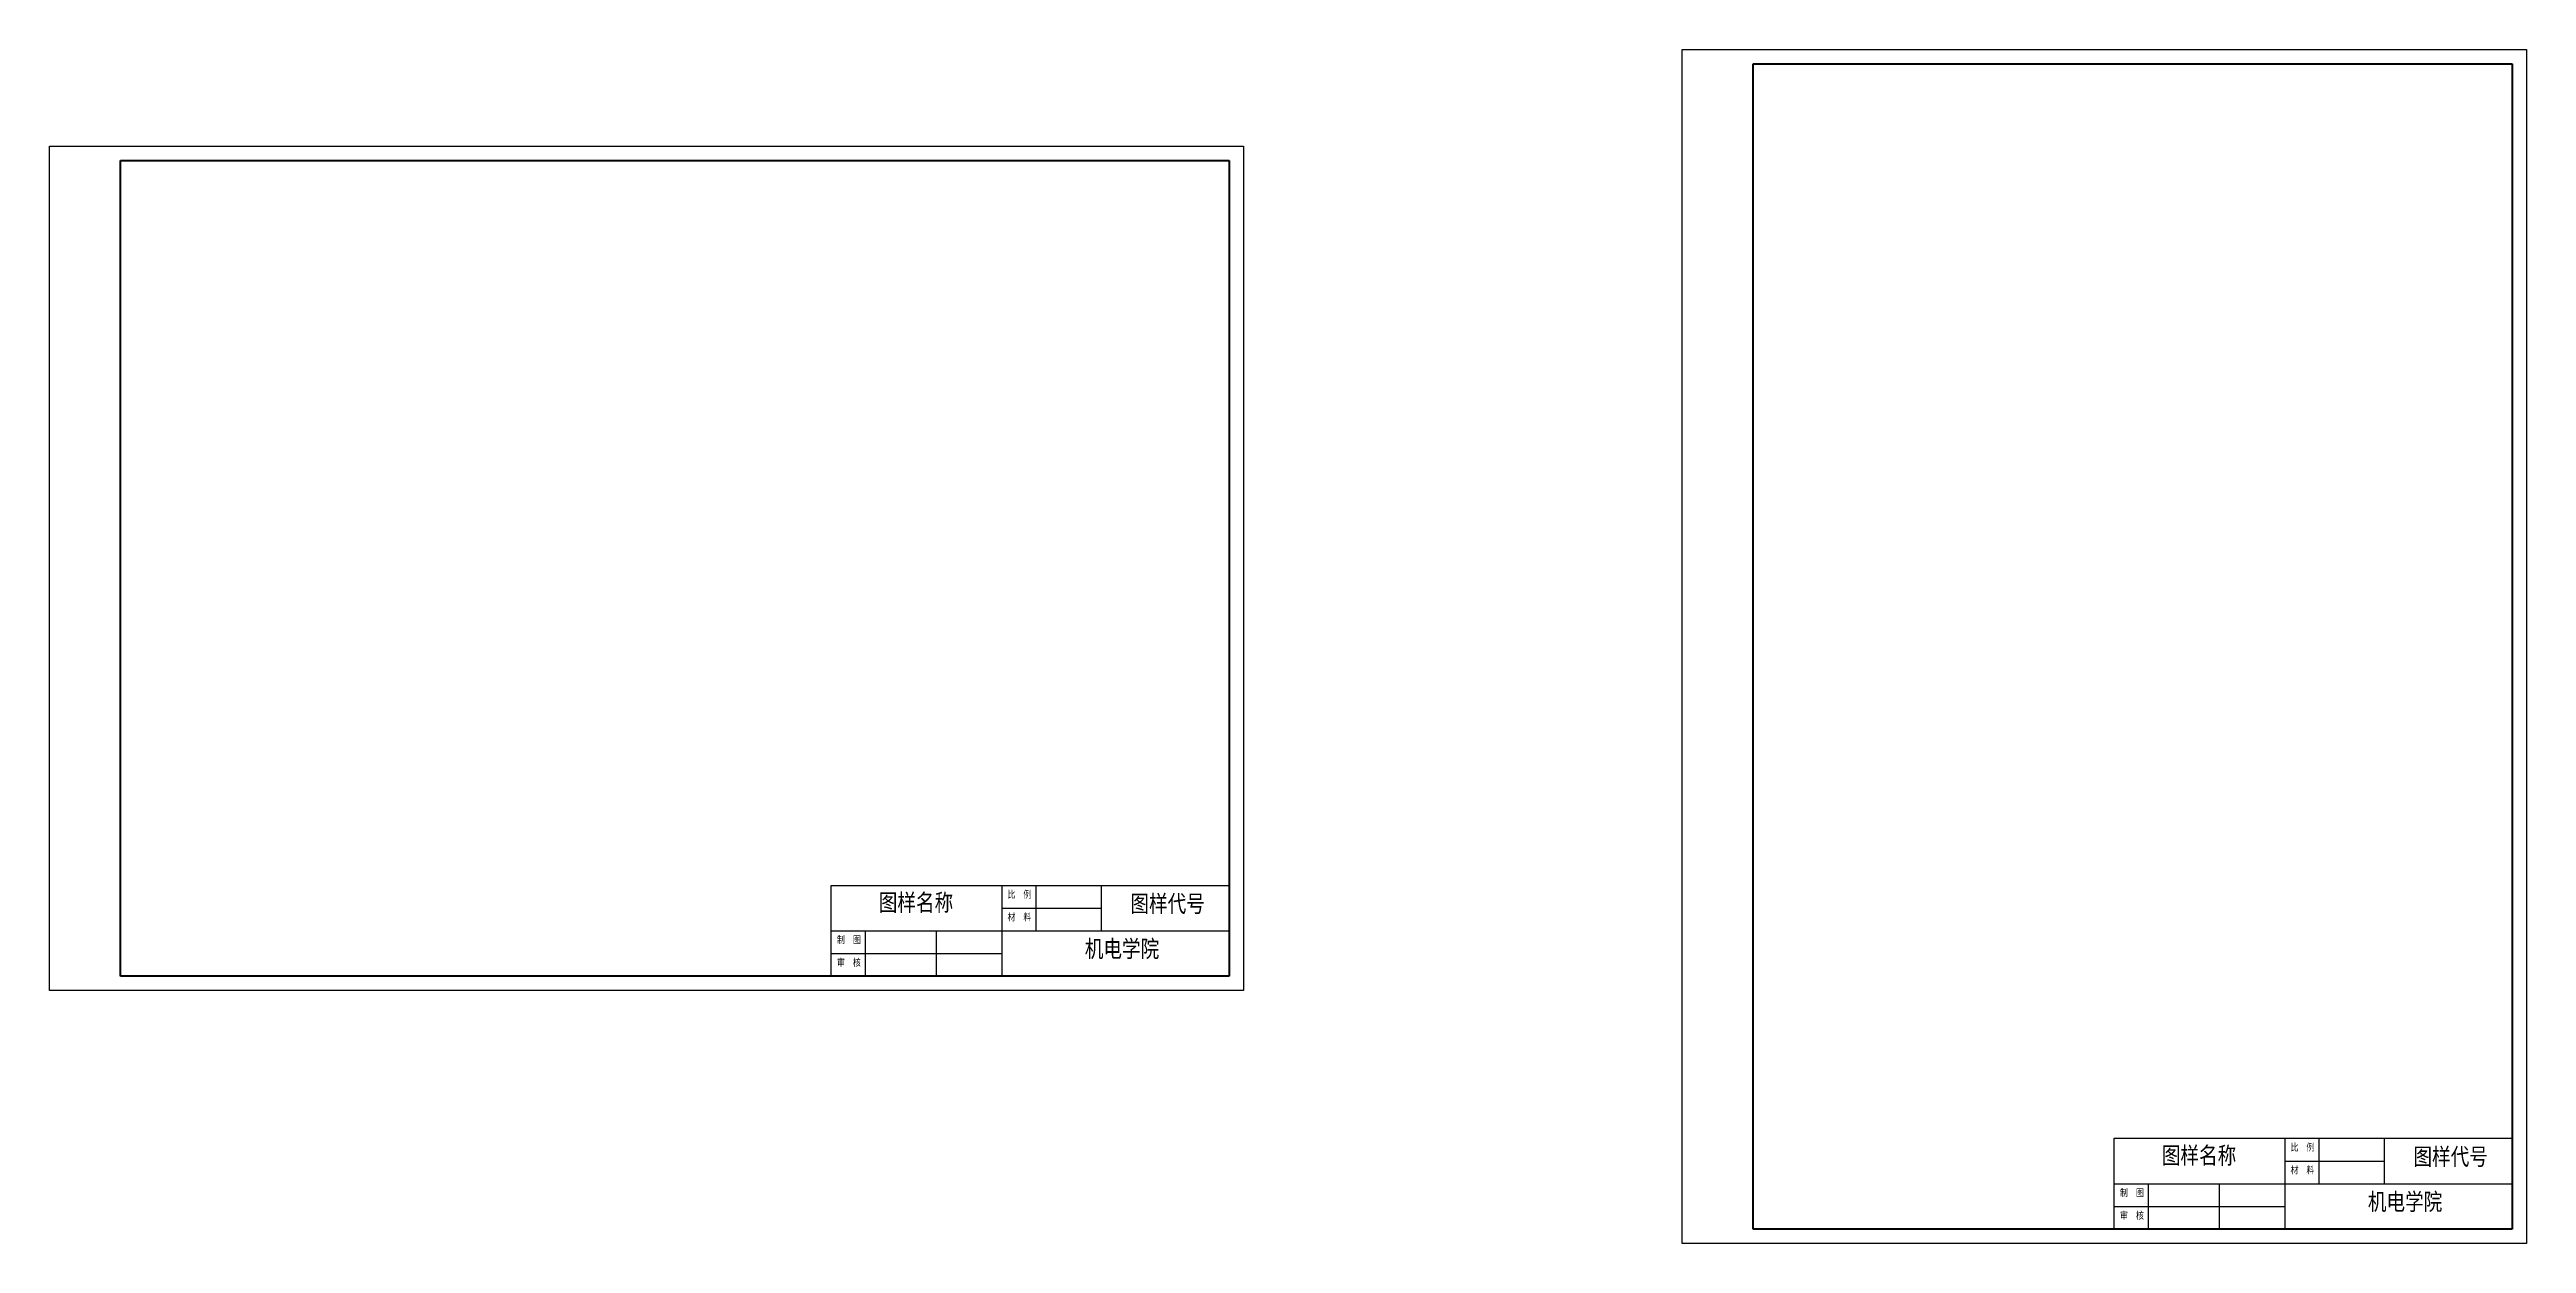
# Model space of a CAD drawing. Header units: millimetres. Extents: x 4510 to 5382, y 1657 to 2744.
# Drawn here: x 4510 to 5382, y 1657 to 2077 of the extents above; entities that cross this region are included whole.
import ezdxf

# ---------------------------------------------------------------- set-up
doc = ezdxf.new("R2010")
doc.units = ezdxf.units.MM
doc.layers.add('总内框线', color=7, linetype='Continuous', lineweight=50)
doc.layers.add('总外框线', color=7, linetype='Continuous', lineweight=30)
doc.styles.add('字体2', font='gbenor.shx', dxfattribs={"width": 0.8, "bigfont": 'gbcbig.shx'})

msp = doc.modelspace()

# ---------------------------------------------------------------- linework, layer by layer
for p, q in [((4785.41, 1783.06), (4925.41, 1783.06)), ((4785.41, 1751.06), (4785.41, 1783.06)), ((4845.41, 1783.06), (4845.41, 1751.06)), ((4857.41, 1783.06), (4857.41, 1767.06)), ((4880.41, 1783.06), (4880.41, 1767.06)), ((4845.41, 1775.06), (4880.41, 1775.06)), ((4785.41, 1767.06), (4925.41, 1767.06)), ((4797.41, 1751.06), (4797.41, 1767.06)), ((4822.41, 1751.06), (4822.41, 1767.06)), ((4785.41, 1759.06), (4845.41, 1759.06)), ((5376.78, 1718.08), (5376.78, 1662.08)), ((5236.78, 1694.08), (5376.78, 1694.08)), ((5236.78, 1662.08), (5236.78, 1694.08)), ((5296.78, 1694.08), (5296.78, 1662.08)), ((5308.78, 1694.08), (5308.78, 1678.08)), ((5331.78, 1694.08), (5331.78, 1678.08)), ((5296.78, 1686.08), (5331.78, 1686.08)), ((5236.78, 1678.08), (5376.78, 1678.08)), ((5248.78, 1662.08), (5248.78, 1678.08)), ((5273.78, 1662.08), (5273.78, 1678.08)), ((5236.78, 1670.08), (5296.78, 1670.08)), ((5376.78, 1662.08), (5196.78, 1662.08))]:
    msp.add_line(p, q)
at = {"layer": '总内框线'}
for p, q in [((5109.78, 2072.08), (5376.78, 2072.08)), ((5109.78, 1662.08), (5109.78, 2072.08)), ((5376.78, 2072.08), (5376.78, 1662.08)), ((4535.41, 1751.06), (4535.41, 2038.06)), ((4535.41, 2038.06), (4925.41, 2038.06)), ((4925.41, 2038.06), (4925.41, 1751.06)), ((4925.41, 1751.06), (4535.41, 1751.06)), ((5376.78, 1662.08), (5109.78, 1662.08))]:
    msp.add_line(p, q, dxfattribs=at)
at = {"layer": '总外框线'}
for p, q in [((5084.78, 2077.08), (5381.78, 2077.08)), ((5084.78, 1657.08), (5084.78, 2077.08)), ((5381.78, 2077.08), (5381.78, 1657.08)), ((4510.41, 1746.06), (4510.41, 2043.06)), ((4510.41, 2043.06), (4930.41, 2043.06)), ((4930.41, 2043.06), (4930.41, 1746.06)), ((4930.41, 1746.06), (4510.41, 1746.06)), ((5381.78, 1657.08), (5084.78, 1657.08))]:
    msp.add_line(p, q, dxfattribs=at)

# ---------------------------------------------------------------- texts
at = {"width": 93.0193, "attachment_point": 1, "style": '字体2'}
for s, insert, char_height in [('{\\fSimSun|b0|i0|c134|p2;图样名称}', (4802.14, 1780.03), 6), ('{\\fSimSun|b0|i0|c134|p2;比\u3000例}', (4847.42, 1781.16), 2.5), ('{\\fSimSun|b0|i0|c134|p2;图样代号}', (4890.65, 1779.62), 6), ('{\\fSimSun|b0|i0|c134|p2;材\u3000料}', (4847.42, 1773.16), 2.5), ('{\\fSimSun|b0|i0|c134|p2;制\u3000图}', (4787.42, 1765.16), 2.5), ('{\\fSimSun|b0|i0|c134|p2;机电学院}', (4874.6, 1763.75), 6), ('{\\fSimSun|b0|i0|c134|p2;审\u3000核}', (4787.42, 1757.16), 2.5), ('{\\fSimSun|b0|i0|c134|p2;图样名称}', (5253.51, 1691.05), 6), ('{\\fSimSun|b0|i0|c134|p2;比\u3000例}', (5298.79, 1692.18), 2.5), ('{\\fSimSun|b0|i0|c134|p2;图样代号}', (5342.03, 1690.65), 6), ('{\\fSimSun|b0|i0|c134|p2;材\u3000料}', (5298.79, 1684.18), 2.5), ('{\\fSimSun|b0|i0|c134|p2;制\u3000图}', (5238.79, 1676.18), 2.5), ('{\\fSimSun|b0|i0|c134|p2;机电学院}', (5325.98, 1674.77), 6), ('{\\fSimSun|b0|i0|c134|p2;审\u3000核}', (5238.79, 1668.18), 2.5)]:
    msp.add_mtext(s, dxfattribs=dict(at, insert=insert, char_height=char_height))

doc.saveas('drawing.dxf')
